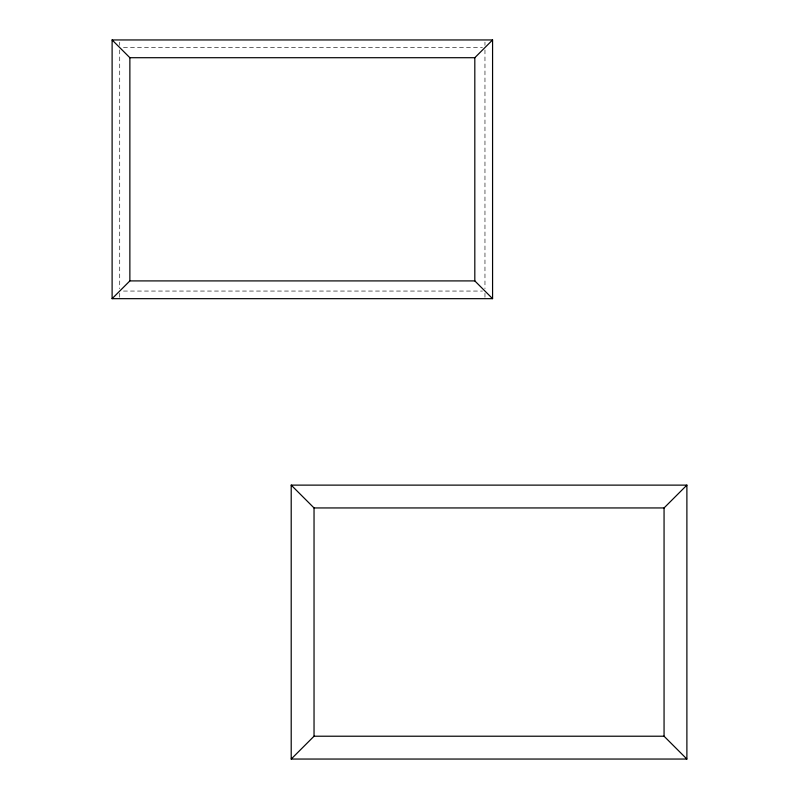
<?xml version="1.0" encoding="UTF-8"?>
<svg xmlns="http://www.w3.org/2000/svg" width="799" height="799" viewBox="0 0 799 799"><rect width="100%" height="100%" fill="white"/><g stroke="black" fill="none" stroke-linecap="round" stroke-linejoin="round"><path stroke-width="0.6" stroke-dasharray="4 3" d="M123.465 47.56L482.476 47.56M123.465 291.056L482.476 291.056M484.963 42.127L484.963 45.383M484.963 49.898L484.963 288.709M484.963 293.233L484.963 298.666M119.72 42.127L119.72 45.383M119.72 49.898L119.72 288.709M119.72 293.233L119.72 298.666"/><path stroke-width="1.2" d="M112.11 298.666L129.867 280.908L474.816 280.908L492.574 298.666L492.574 39.95L112.11 39.95L112.11 298.666L492.574 298.666M112.11 39.95L129.867 57.708L474.816 57.708L492.574 39.95M291.206 759.05L314.037 736.219L664.059 736.219L686.89 759.05L686.89 485.123L291.206 485.123L291.206 759.05L686.89 759.05M291.206 485.123L314.037 507.944L664.059 507.944L686.89 485.123M664.059 507.944L664.059 736.219M474.816 57.708L474.816 280.908M314.037 507.944L314.037 736.219M129.867 57.708L129.867 280.908"/></g></svg>
